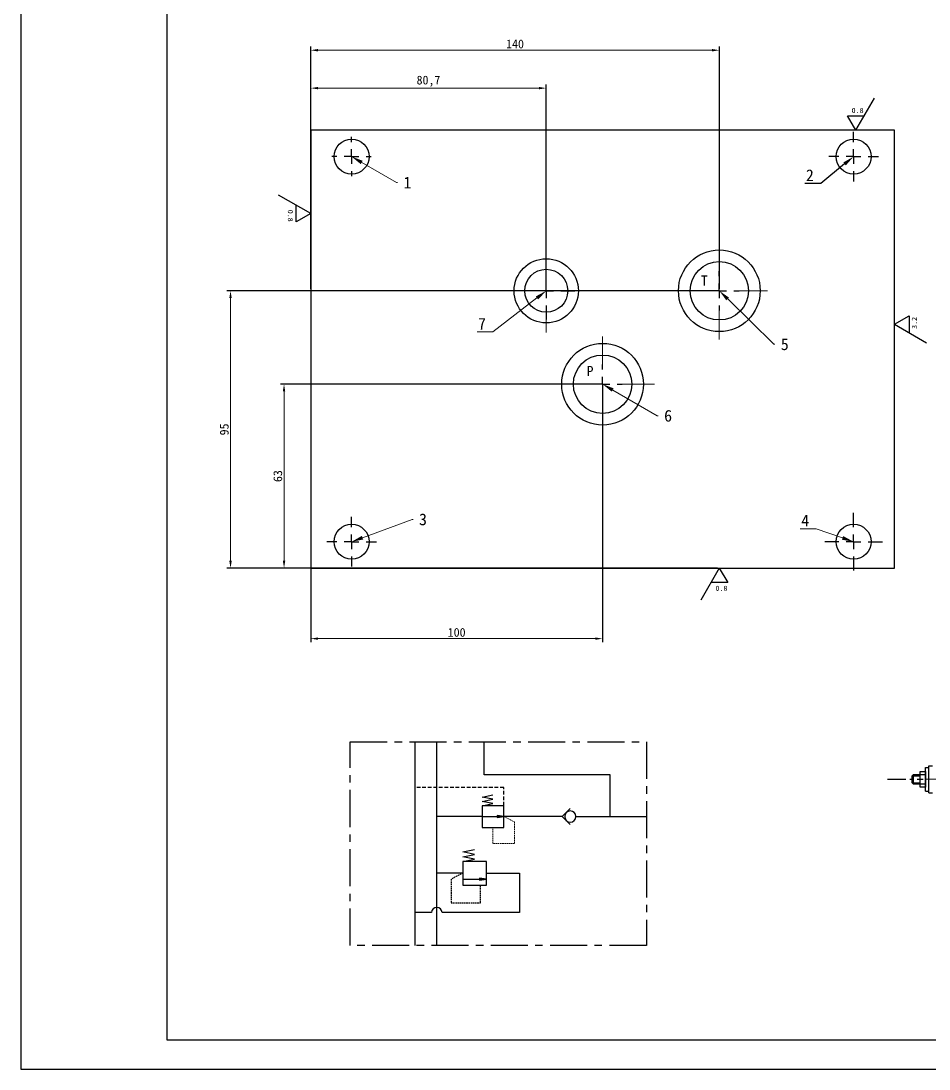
# Model space of a CAD drawing. Header units: millimetres. Extents: x 1251 to 2091, y 344 to 938.
# Drawn here: x 1250.9 to 1562, y 343.9 to 703.1 of the extents above; entities that cross this region are included whole.
import ezdxf
from ezdxf import colors
from ezdxf.entities.mleader import LeaderData, LeaderLine
from ezdxf.math import Vec2, Vec3

# ---------------------------------------------------------------- set-up
doc = ezdxf.new("R2010")
doc.units = ezdxf.units.MM
doc.header["$PDSIZE"] = -1
for name, pattern in [('CENTER', [10.16, 6.35, -1.27, 1.27, -1.27]), ('CENTERX2', [20.32, 12.7, -2.54, 2.54, -2.54]), ('DASHED', [0.75, 0.5, -0.25]), ('HIDDEN', [1.905, 1.27, -0.635]), ('HIDDENX2', [19.05, 12.7, -6.35])]:
    doc.linetypes.add(name, pattern=pattern)
doc.layers.get('0').update_dxf_attribs({"lineweight": 50})
for name, color, linetype in [('10', 7, 'Continuous'), ('中心线', 1, 'CENTERX2'), ('点划线层', 7, 'CENTER'), ('细实线层', 7, 'Continuous'), ('虚线', 7, 'HIDDEN')]:
    doc.layers.add(name, color=color, linetype=linetype)
for name, color, linetype, lineweight in [('中心线层', 1, 'CENTERX2', 15), ('标注层', 255, 'Continuous', 15), ('粗实线', 7, 'Continuous', 30), ('细实线', 7, 'Continuous', 30), ('虚线层', 6, 'HIDDENX2', 15)]:
    doc.layers.add(name, color=color, linetype=linetype, lineweight=lineweight)
doc.dimstyles.new('ISO-25', dxfattribs={"dimtxt": 3, "dimasz": 2.5, "dimexe": 1.25, "dimexo": 0.625, "dimtad": 1, "dimtxsty": 'Standard', "dimcen": 2.5, "dimadec": 0, "dimazin": 0, "dimtfac": 1, "dimtmove": 0, "dimatfit": 3, "dimfxl": 1, "dimlwd": 15, "dimarcsym": 0})

# ---------------------------------------------------------------- blocks, each defined once
blk = doc.blocks.new('SW_CENTERMARKSYMBOL_21')
at = {"layer": '10', "color": 0}
for p, q in [((0, 5), (0, 9.85)), ((-5, 0), (-9.85, 0)), ((0, 0), (-2.5, 0)), ((0, 0), (0, 2.5)), ((0, 0), (0, -2.5)), ((0, 0), (2.5, 0)), ((5, 0), (9.85, 0)), ((0, -5), (0, -9.85))]:
    blk.add_line(p, q, dxfattribs=at)
blk = doc.blocks.new('SW_CENTERMARKSYMBOL_22')
at = {"layer": '10', "color": 0}
for p, q in [((0, 5), (0, 6.75)), ((-5, 0), (-6.75, 0)), ((0, 0), (-2.5, 0)), ((0, 0), (0, 2.5)), ((0, 0), (0, -2.5)), ((0, 0), (2.5, 0)), ((5, 0), (6.75, 0)), ((0, -5), (0, -6.75))]:
    blk.add_line(p, q, dxfattribs=at)
blk = doc.blocks.new('SW_CENTERMARKSYMBOL_23')
at = {"layer": '10', "color": 0}
for p, q in [((0, 5), (0, 6.75)), ((-5, 0), (-6.75, 0)), ((0, 0), (-2.5, 0)), ((0, 0), (0, 2.5)), ((0, 0), (0, -2.5)), ((0, 0), (2.5, 0)), ((5, 0), (6.75, 0)), ((0, -5), (0, -6.75))]:
    blk.add_line(p, q, dxfattribs=at)
blk = doc.blocks.new('SW_CENTERMARKSYMBOL_24')
at = {"layer": '10', "color": 0}
for p, q in [((0, 5), (0, 6.75)), ((-5, 0), (-6.75, 0)), ((0, 0), (-2.5, 0)), ((0, 0), (0, 2.5)), ((0, 0), (0, -2.5)), ((0, 0), (2.5, 0)), ((5, 0), (6.75, 0)), ((0, -5), (0, -6.75))]:
    blk.add_line(p, q, dxfattribs=at)
blk = doc.blocks.new('SW_CENTERMARKSYMBOL_25')
at = {"layer": '10', "color": 0}
for p, q in [((0, 5), (0, 9.875)), ((-5, 0), (-9.875, 0)), ((0, 0), (-2.5, 0)), ((0, 0), (0, 2.5)), ((0, 0), (0, -2.5)), ((0, 0), (2.5, 0)), ((5, 0), (9.875, 0)), ((0, -5), (0, -9.875))]:
    blk.add_line(p, q, dxfattribs=at)
blk = doc.blocks.new('SW_CENTERMARKSYMBOL_26')
at = {"layer": '10', "color": 0}
for p, q in [((0, 5), (0, 8.5)), ((-5, 0), (-8.5, 0)), ((0, 0), (-2.5, 0)), ((0, 0), (0, 2.5)), ((0, 0), (0, -2.5)), ((0, 0), (2.5, 0)), ((5, 0), (8.5, 0)), ((0, -5), (0, -8.5))]:
    blk.add_line(p, q, dxfattribs=at)
blk = doc.blocks.new('SW_CENTERMARKSYMBOL_27')
at = {"layer": '10', "color": 0}
for p, q in [((0, 5), (0, 8.5)), ((-5, 0), (-8.5, 0)), ((0, 0), (-2.5, 0)), ((0, 0), (0, 2.5)), ((0, 0), (0, -2.5)), ((0, 0), (2.5, 0)), ((5, 0), (8.5, 0)), ((0, -5), (0, -8.5))]:
    blk.add_line(p, q, dxfattribs=at)
blk = doc.blocks.new('*D29')
at = {"layer": 'Defpoints', "color": 0, "transparency": 16777216}
for p in [(1490.16, 610.6), (1322.69, 515.6), (1490.16, 515.6)]:
    blk.add_point(p, dxfattribs=at)
at = {"layer": '标注层', "color": 0, "lineweight": -2, "transparency": 16777216}
for p, q in [((1489.53, 610.6), (1321.44, 610.6)), ((1489.53, 515.6), (1321.44, 515.6))]:
    blk.add_line(p, q, dxfattribs=at)
at = {"layer": '标注层', "color": 0, "linetype": 'Continuous', "lineweight": 15, "transparency": 16777216}
blk.add_line((1322.69, 608.1), (1322.69, 518.1), dxfattribs=at)
at = {"layer": '标注层', "color": 0, "transparency": 16777216}
for points in [[(1322.27, 608.1), (1323.11, 608.1), (1322.69, 610.6)], [(1322.27, 518.1), (1323.11, 518.1), (1322.69, 515.6)]]:
    blk.add_solid(points, dxfattribs=at)
at = {"layer": '标注层', "color": 0, "transparency": 16777216, "insert": (1320.56, 563.1), "char_height": 3, "attachment_point": 5, "rotation": 90}
blk.add_mtext('95', dxfattribs=at)
blk = doc.blocks.new('*D30')
at = {"layer": 'Defpoints', "color": 0, "transparency": 16777216}
for p in [(1450.16, 578.6), (1341.02, 515.6), (1450.16, 515.6)]:
    blk.add_point(p, dxfattribs=at)
at = {"layer": '标注层', "color": 0, "lineweight": -2, "transparency": 16777216}
for p, q in [((1449.53, 578.6), (1339.77, 578.6)), ((1449.53, 515.6), (1339.77, 515.6))]:
    blk.add_line(p, q, dxfattribs=at)
at = {"layer": '标注层', "color": 0, "linetype": 'Continuous', "lineweight": 15, "transparency": 16777216}
blk.add_line((1341.02, 576.1), (1341.02, 518.1), dxfattribs=at)
at = {"layer": '标注层', "color": 0, "transparency": 16777216}
for points in [[(1340.61, 576.1), (1341.44, 576.1), (1341.02, 578.6)], [(1340.61, 518.1), (1341.44, 518.1), (1341.02, 515.6)]]:
    blk.add_solid(points, dxfattribs=at)
at = {"layer": '标注层', "color": 0, "transparency": 16777216, "insert": (1338.9, 547.1), "char_height": 3, "attachment_point": 5, "rotation": 90}
blk.add_mtext('63', dxfattribs=at)
blk = doc.blocks.new('*D31')
at = {"layer": 'Defpoints', "color": 0, "transparency": 16777216}
for p in [(1350.16, 680.06), (1350.16, 610.6), (1430.86, 610.6)]:
    blk.add_point(p, dxfattribs=at)
at = {"layer": '标注层', "color": 0, "lineweight": -2, "transparency": 16777216}
for p, q in [((1350.16, 611.23), (1350.16, 681.31)), ((1430.86, 611.23), (1430.86, 681.31))]:
    blk.add_line(p, q, dxfattribs=at)
at = {"layer": '标注层', "color": 0, "linetype": 'Continuous', "lineweight": 15, "transparency": 16777216}
blk.add_line((1428.36, 680.06), (1352.66, 680.06), dxfattribs=at)
at = {"layer": '标注层', "color": 0, "transparency": 16777216}
for points in [[(1352.66, 680.48), (1352.66, 679.65), (1350.16, 680.06)], [(1428.36, 680.48), (1428.36, 679.65), (1430.86, 680.06)]]:
    blk.add_solid(points, dxfattribs=at)
at = {"layer": '标注层', "color": 0, "transparency": 16777216, "insert": (1390.51, 682.44), "char_height": 3, "attachment_point": 5}
blk.add_mtext('80,7', dxfattribs=at)
blk = doc.blocks.new('*D32')
at = {"layer": 'Defpoints', "color": 0, "transparency": 16777216}
for p in [(1350.16, 578.6), (1450.16, 578.6), (1350.16, 491.39)]:
    blk.add_point(p, dxfattribs=at)
at = {"layer": '标注层', "color": 0, "lineweight": -2, "transparency": 16777216}
for p, q in [((1350.16, 577.98), (1350.16, 490.14)), ((1450.16, 577.98), (1450.16, 490.14))]:
    blk.add_line(p, q, dxfattribs=at)
at = {"layer": '标注层', "color": 0, "linetype": 'Continuous', "lineweight": 15, "transparency": 16777216}
blk.add_line((1447.66, 491.39), (1352.66, 491.39), dxfattribs=at)
at = {"layer": '标注层', "color": 0, "transparency": 16777216}
for points in [[(1352.66, 491.81), (1352.66, 490.98), (1350.16, 491.39)], [(1447.66, 491.81), (1447.66, 490.98), (1450.16, 491.39)]]:
    blk.add_solid(points, dxfattribs=at)
at = {"layer": '标注层', "color": 0, "transparency": 16777216, "insert": (1400.16, 493.52), "char_height": 3, "attachment_point": 5}
blk.add_mtext('100', dxfattribs=at)
blk = doc.blocks.new('*D61')
at = {"layer": 'Defpoints', "color": 0, "transparency": 16777216}
for p in [(1350.16, 693.05), (1350.16, 610.6), (1490.16, 610.6)]:
    blk.add_point(p, dxfattribs=at)
at = {"layer": '标注层', "color": 0, "lineweight": -2, "transparency": 16777216}
for p, q in [((1350.16, 611.23), (1350.16, 694.3)), ((1490.16, 611.23), (1490.16, 694.3))]:
    blk.add_line(p, q, dxfattribs=at)
at = {"layer": '标注层', "color": 0, "linetype": 'Continuous', "lineweight": 15, "transparency": 16777216}
blk.add_line((1487.66, 693.05), (1352.66, 693.05), dxfattribs=at)
at = {"layer": '标注层', "color": 0, "transparency": 16777216}
for points in [[(1352.66, 693.47), (1352.66, 692.63), (1350.16, 693.05)], [(1487.66, 693.47), (1487.66, 692.63), (1490.16, 693.05)]]:
    blk.add_solid(points, dxfattribs=at)
at = {"layer": '标注层', "color": 0, "transparency": 16777216, "insert": (1420.16, 695.18), "char_height": 3, "attachment_point": 5}
blk.add_mtext('140', dxfattribs=at)

msp = doc.modelspace()

# ---------------------------------------------------------------- linework, layer by layer
at = {"color": 7, "linetype": 'Continuous', "lineweight": 30}
for p, q in [((1350.158, 665.601), (1350.158, 515.601)), ((1550.158, 665.601), (1350.158, 665.601)), ((1550.158, 515.601), (1550.158, 665.601)), ((1350.158, 515.601), (1550.158, 515.601))]:
    msp.add_line(p, q, dxfattribs=at)
for centre, radius in [((1364.158, 656.601), 6), ((1536.158, 656.601), 6), ((1430.858, 610.601), 11), ((1490.158, 610.601), 14), ((1430.858, 610.601), 7.375), ((1490.158, 610.601), 10), ((1450.158, 578.601), 14), ((1450.158, 578.601), 10), ((1364.158, 524.601), 6), ((1536.158, 524.601), 6)]:
    msp.add_circle(centre, radius, dxfattribs=at)
at = {"layer": '中心线'}
msp.add_lwpolyline([(1363.677, 456.027), (1465.191, 456.027), (1465.191, 386.194), (1363.677, 386.194)], close=True, dxfattribs=at)
at = {"layer": '中心线层'}
for p, q in [((1430.858, 620.451), (1430.858, 625.271)), ((1490.158, 620.601), (1490.158, 625.894)), ((1421.008, 610.601), (1417.626, 610.601)), ((1440.708, 610.601), (1444.53, 610.601)), ((1483.408, 610.601), (1472.876, 610.601)), ((1496.908, 610.601), (1506.618, 610.601)), ((1490.158, 603.851), (1490.158, 593.949)), ((1430.858, 600.751), (1430.858, 596.342)), ((1450.158, 585.351), (1450.158, 594.939)), ((1443.408, 578.601), (1432.988, 578.601)), ((1456.908, 578.601), (1467.984, 578.601)), ((1450.158, 571.851), (1450.158, 562.637)), ((1592.75, 443.178), (1560.893, 443.178))]:
    msp.add_line(p, q, dxfattribs=at)
at = {"layer": '点划线层'}
msp.add_line((1547.753, 443.178), (1559.956, 443.178), dxfattribs=at)
at = {"layer": '粗实线'}
for p, q in [((1558.944, 445.878), (1560.744, 445.878)), ((1558.944, 444.678), (1558.944, 445.878)), ((1560.744, 439.128), (1560.744, 447.228)), ((1560.744, 447.228), (1561.944, 447.228)), ((1560.744, 445.878), (1560.744, 440.478)), ((1561.944, 438.528), (1561.944, 447.828)), ((1561.944, 447.828), (1563.144, 447.828)), ((1556.244, 444.378), (1556.544, 444.678)), ((1556.244, 441.978), (1556.244, 444.378)), ((1556.244, 441.978), (1556.544, 441.678)), ((1560.744, 444.678), (1556.544, 444.678)), ((1556.544, 444.678), (1556.544, 441.678)), ((1556.544, 444.078), (1556.544, 442.278)), ((1558.944, 441.678), (1558.944, 444.678)), ((1556.544, 441.678), (1560.744, 441.678)), ((1558.944, 440.478), (1558.944, 441.678)), ((1560.744, 440.478), (1558.944, 440.478)), ((1560.744, 439.128), (1561.944, 439.128)), ((1561.944, 438.528), (1563.144, 438.528)), ((1452.768, 430.43), (1465.191, 430.43))]:
    msp.add_line(p, q, dxfattribs=at)
at = {"layer": '粗实线', "color": 7, "linetype": 'Continuous'}
for p, q in [((1408.898, 430.43), (1393.368, 430.43)), ((1408.898, 430.43), (1416.318, 430.43)), ((1436.303, 430.43), (1416.318, 430.43)), ((1441.027, 430.43), (1452.768, 430.43)), ((1402.278, 410.99), (1393.368, 410.99)), ((1402.278, 408.965), (1410.378, 408.965))]:
    msp.add_line(p, q, dxfattribs=at)
at = {"layer": '粗实线'}
msp.add_lwpolyline([(1300.902, 353.886), (2080.902, 353.886), (2080.902, 927.886), (1300.902, 927.886)], close=True, dxfattribs=at)
at = {"layer": '粗实线', "color": 7, "linetype": 'Continuous'}
for points in [[(1385.808, 456.027), (1385.808, 386.194)], [(1393.368, 386.194), (1393.368, 456.027)], [(1452.768, 430.43), (1452.768, 444.74), (1409.568, 444.74), (1409.568, 456.027)], [(1408.898, 434.14), (1412.608, 434.882), (1408.898, 435.624), (1412.608, 436.366), (1408.898, 437.108), (1412.608, 437.85)], [(1439.03, 433.157), (1436.303, 430.43), (1439.03, 427.703)], [(1402.278, 415.04), (1406.328, 415.85), (1402.278, 416.66), (1406.328, 417.47), (1402.278, 418.28), (1406.328, 419.09)], [(1410.378, 410.99), (1421.718, 410.99), (1421.718, 397.49), (1395.168, 397.49)], [(1391.568, 397.49), (1386.078, 397.49)]]:
    msp.add_lwpolyline(points, dxfattribs=at)
for points in [[(1408.898, 434.14), (1408.898, 426.721), (1416.318, 426.721), (1416.318, 434.14)], [(1416.318, 430.43), (1414.092, 430.728), (1414.092, 430.132)], [(1402.278, 415.04), (1402.278, 406.94), (1410.378, 406.94), (1410.378, 415.04)], [(1410.378, 408.965), (1407.948, 409.291), (1407.948, 408.64)]]:
    msp.add_lwpolyline(points, close=True, dxfattribs=at)
msp.add_lwpolyline([(1437.171, 430.43, 1), (1441.027, 430.43, 1)], format="xyb", close=True, dxfattribs=at)
at = {"layer": '粗实线'}
msp.add_arc((1393.368, 397.49), 1.8, 0, 180, dxfattribs=at)
at = {"layer": '细实线'}
msp.add_lwpolyline([(1250.894, 343.886), (2090.894, 343.886), (2090.894, 937.886), (1250.894, 937.886)], close=True, dxfattribs=at)
at = {"layer": '细实线层'}
for p, q in [((1536.974, 665.601), (1543.325, 676.601)), ((1534.087, 670.601), (1539.861, 670.601)), ((1536.974, 665.601), (1534.087, 670.601)), ((1350.158, 637.085), (1339.158, 643.436)), ((1345.158, 634.198), (1345.158, 639.972)), ((1350.158, 637.085), (1345.158, 634.198)), ((1550.158, 599.13), (1555.158, 602.017)), ((1555.158, 602.017), (1555.158, 596.244)), ((1550.158, 599.13), (1561.158, 592.779)), ((1490.158, 515.601), (1483.807, 504.601)), ((1490.158, 515.601), (1493.045, 510.601)), ((1493.045, 510.601), (1487.272, 510.601)), ((1556.244, 444.378), (1558.944, 444.378)), ((1556.244, 441.978), (1558.944, 441.978))]:
    msp.add_line(p, q, dxfattribs=at)
at = {"layer": '虚线'}
for p, q in [((1416.318, 440.32), (1385.808, 440.32)), ((1416.318, 434.14), (1416.318, 440.32))]:
    msp.add_line(p, q, dxfattribs=at)
at = {"layer": '虚线', "color": 7, "linetype": 'DASHED'}
msp.add_lwpolyline([(1402.278, 410.99), (1398.228, 408.965), (1398.228, 400.865), (1408.353, 400.865), (1408.353, 406.94)], dxfattribs=at)
at = {"layer": '虚线层', "color": 7, "linetype": 'DASHED'}
msp.add_lwpolyline([(1416.318, 430.43), (1420.027, 428.575), (1420.027, 421.156), (1412.608, 421.156), (1412.608, 426.721)], dxfattribs=at)

# ---------------------------------------------------------------- block references
at = {"layer": '中心线层', "lineweight": 30}
for name, p in [('SW_CENTERMARKSYMBOL_27', (1536.158, 656.601)), ('SW_CENTERMARKSYMBOL_24', (1364.158, 656.601)), ('SW_CENTERMARKSYMBOL_21', (1430.858, 610.601)), ('SW_CENTERMARKSYMBOL_22', (1490.158, 610.601)), ('SW_CENTERMARKSYMBOL_23', (1450.158, 578.601)), ('SW_CENTERMARKSYMBOL_26', (1364.158, 524.601)), ('SW_CENTERMARKSYMBOL_25', (1536.158, 524.601))]:
    msp.add_blockref(name, p, dxfattribs=at)

# ---------------------------------------------------------------- texts
at = {"layer": '细实线层', "attachment_point": 1}
for s, width, insert, char_height in [('0.8', 3.5, (1535.483, 673.29), 1.75), ('T', 3.82412, (1483.834, 615.88), 3.5), ('P', 2.32428, (1444.665, 584.854), 3.5), ('0.8', 3.5, (1488.852, 509.526), 1.75)]:
    msp.add_mtext_dynamic_manual_height_columns(s, width=width, gutter_width=17.5, heights=[0], dxfattribs=dict(at, insert=insert, char_height=char_height))
at = {"layer": '细实线层', "char_height": 1.75, "attachment_point": 1}
for s, insert, rotation in [('0.8', (1344.084, 638.391), 270), ('3.2', (1556.078, 597.557), 90)]:
    msp.add_mtext_dynamic_manual_height_columns(s, width=3.5, gutter_width=17.5, heights=[0], dxfattribs=dict(at, insert=insert, rotation=rotation))

# ---------------------------------------------------------------- dimensions: what is measured, and where the dimension line sits
at = {"layer": '标注层'}
for base, p1, p2, picture, middle in [((1350.158, 693.051), (1490.158, 610.601), (1350.158, 610.601), '*D61', (1420.158, 695.176)), ((1350.158, 680.065), (1430.858, 610.601), (1350.158, 610.601), '*D31', (1390.508, 682.44)), ((1350.158, 491.393), (1450.158, 578.601), (1350.158, 578.601), '*D32', (1400.158, 493.518))]:
    dim = msp.add_linear_dim(base=base, p1=p1, p2=p2, dimstyle='ISO-25', dxfattribs=at)
    dim.commit()
    dim.dimension.update_dxf_attribs({"geometry": picture, "text_midpoint": middle})
dim = msp.add_linear_dim(base=(1322.689, 515.601), p1=(1490.158, 610.601), p2=(1490.158, 515.601), angle=90, dimstyle='ISO-25', dxfattribs=at)
dim.commit()
dim.dimension.update_dxf_attribs({"geometry": '*D29', "text_midpoint": (1322.689, 563.101), "dimtype": 160})
dim = msp.add_linear_dim(base=(1341.024, 515.601), p1=(1450.158, 578.601), p2=(1450.158, 515.601), angle=90, dimstyle='ISO-25', dxfattribs=at)
dim.commit()
dim.dimension.update_dxf_attribs({"geometry": '*D30', "text_midpoint": (1338.899, 547.101)})

# ---------------------------------------------------------------- leaders
ml = msp.add_multileader_mtext('Standard', dxfattribs=at)
ml.set_content('1', color=256)
ml.set_leader_properties(linetype='ByLayer', lineweight=-1)
ml.build(insert=Vec2(0, 0))
ml.multileader.update_dxf_attribs({"text_right_attachment_type": 6, "dogleg_length": 0.36})
ctx = ml.context
ctx.base_point, ctx.plane_origin = Vec3(1379.943, 647.695), Vec3(1364.158, 656.601)
ctx.right_attachment = 6
notes = []
notes.append((ctx, [(0, (1, 1, 0), (1379.583, 647.695), (1, 0), 0.36, [(0, [(1364.158, 656.601)], 0, [])])]))
ctx.mtext.insert, ctx.mtext.flow_direction = Vec3(1381.943, 649.695), 5
ml = msp.add_multileader_mtext('Standard', dxfattribs=at)
ml.set_content('7', color=256)
ml.set_leader_properties(linetype='ByLayer', lineweight=-1)
ml.build(insert=Vec2(0, 0))
ml.multileader.update_dxf_attribs({"text_right_attachment_type": 6, "dogleg_length": 0.36})
ctx = ml.context
ctx.base_point, ctx.plane_origin = Vec3(1405.535, 599.316), Vec3(1430.858, 610.601)
ctx.right_attachment, ctx.text_align_type = 6, 2
notes.append((ctx, [(0, (1, 1, 0), (1412.561, 596.516), (-1, 0), 0.36, [(0, [(1430.858, 610.601)], 0, [])])]))
ctx.mtext.insert, ctx.mtext.alignment, ctx.mtext.flow_direction = Vec3(1410.201, 601.316), 3, 5
ml = msp.add_multileader_mtext('Standard', dxfattribs=at)
ml.set_content('5', color=256)
ml.set_leader_properties(linetype='ByLayer', lineweight=-1)
ml.build(insert=Vec2(0, 0))
ml.multileader.update_dxf_attribs({"text_right_attachment_type": 6, "dogleg_length": 0.36})
ctx = ml.context
ctx.base_point, ctx.plane_origin = Vec3(1509.216, 592.288), Vec3(1490.158, 610.601)
ctx.right_attachment = 6
notes.append((ctx, [(0, (1, 1, 0), (1508.856, 592.288), (1, 0), 0.36, [(0, [(1490.158, 610.601)], 0, [])])]))
ctx.mtext.insert, ctx.mtext.flow_direction = Vec3(1511.216, 594.288), 5
ml = msp.add_multileader_mtext('Standard', dxfattribs=at)
ml.set_content('6', color=256)
ml.set_leader_properties(linetype='ByLayer', lineweight=-1)
ml.build(insert=Vec2(0, 0))
ml.multileader.update_dxf_attribs({"text_right_attachment_type": 6, "dogleg_length": 0.36})
ctx = ml.context
ctx.base_point, ctx.plane_origin = Vec3(1469.246, 567.788), Vec3(1450.158, 578.601)
ctx.right_attachment = 6
notes.append((ctx, [(0, (1, 1, 0), (1468.886, 567.788), (1, 0), 0.36, [(0, [(1450.158, 578.601)], 0, [])])]))
ctx.mtext.insert, ctx.mtext.flow_direction = Vec3(1471.246, 569.788), 5
ml = msp.add_multileader_mtext('Standard', dxfattribs=at)
ml.set_content('3', color=256)
ml.set_leader_properties(linetype='ByLayer', lineweight=-1)
ml.build(insert=Vec2(0, 0))
ml.multileader.update_dxf_attribs({"text_right_attachment_type": 6, "dogleg_length": 0.36})
ctx = ml.context
ctx.base_point, ctx.plane_origin = Vec3(1385.261, 532.265), Vec3(1364.158, 524.601)
ctx.right_attachment = 6
notes.append((ctx, [(0, (1, 1, 0), (1384.901, 532.265), (1, 0), 0.36, [(0, [(1364.158, 524.601)], 0, [])])]))
ctx.mtext.insert, ctx.mtext.flow_direction = Vec3(1387.261, 534.265), 5
ml = msp.add_multileader_mtext('Standard', dxfattribs=at)
ml.set_content('4', color=256)
ml.set_leader_properties(linetype='ByLayer', lineweight=-1)
ml.build(insert=Vec2(0, 0))
ml.multileader.update_dxf_attribs({"text_right_attachment_type": 6, "dogleg_length": 0.36})
ctx = ml.context
ctx.base_point, ctx.plane_origin = Vec3(1516.293, 531.877), Vec3(1536.158, 524.601)
ctx.right_attachment, ctx.text_align_type = 6, 2
notes.append((ctx, [(0, (1, 1, 0), (1523.32, 529.077), (-1, 0), 0.36, [(0, [(1536.158, 524.601)], 0, [])])]))
ctx.mtext.insert, ctx.mtext.alignment, ctx.mtext.flow_direction = Vec3(1520.96, 533.877), 3, 5
at = {"layer": '细实线层'}
ml = msp.add_multileader_mtext('Standard', dxfattribs=at)
ml.set_content('2', color=256)
ml.set_leader_properties(linetype='ByLayer', lineweight=-1)
ml.build(insert=Vec2(0, 0))
ml.multileader.update_dxf_attribs({"text_right_attachment_type": 6, "dogleg_length": 0.36})
ctx = ml.context
ctx.base_point, ctx.plane_origin = Vec3(1517.866, 650.215), Vec3(1536.158, 656.601)
ctx.right_attachment, ctx.text_align_type = 6, 2
notes.append((ctx, [(0, (1, 1, 0), (1524.893, 647.415), (-1, 0), 0.36, [(0, [(1536.158, 656.601)], 0, [])])]))
ctx.mtext.insert, ctx.mtext.alignment, ctx.mtext.flow_direction = Vec3(1522.533, 652.215), 3, 5
for ctx, leaders in notes:
    for number, flags, end, landing, length, lines in leaders:
        leader = LeaderData()
        leader.index, (leader.has_last_leader_line, leader.has_dogleg_vector, leader.attachment_direction) = number, flags
        leader.last_leader_point, leader.dogleg_vector, leader.dogleg_length = Vec3(end), Vec3(landing), length
        for number, points, colour, breaks in lines:
            line = LeaderLine()
            line.index, line.vertices, line.color, line.breaks = number, Vec3.list(points), colors.encode_raw_color(colour), breaks
            leader.lines.append(line)
        ctx.leaders.append(leader)

doc.saveas('drawing.dxf')
